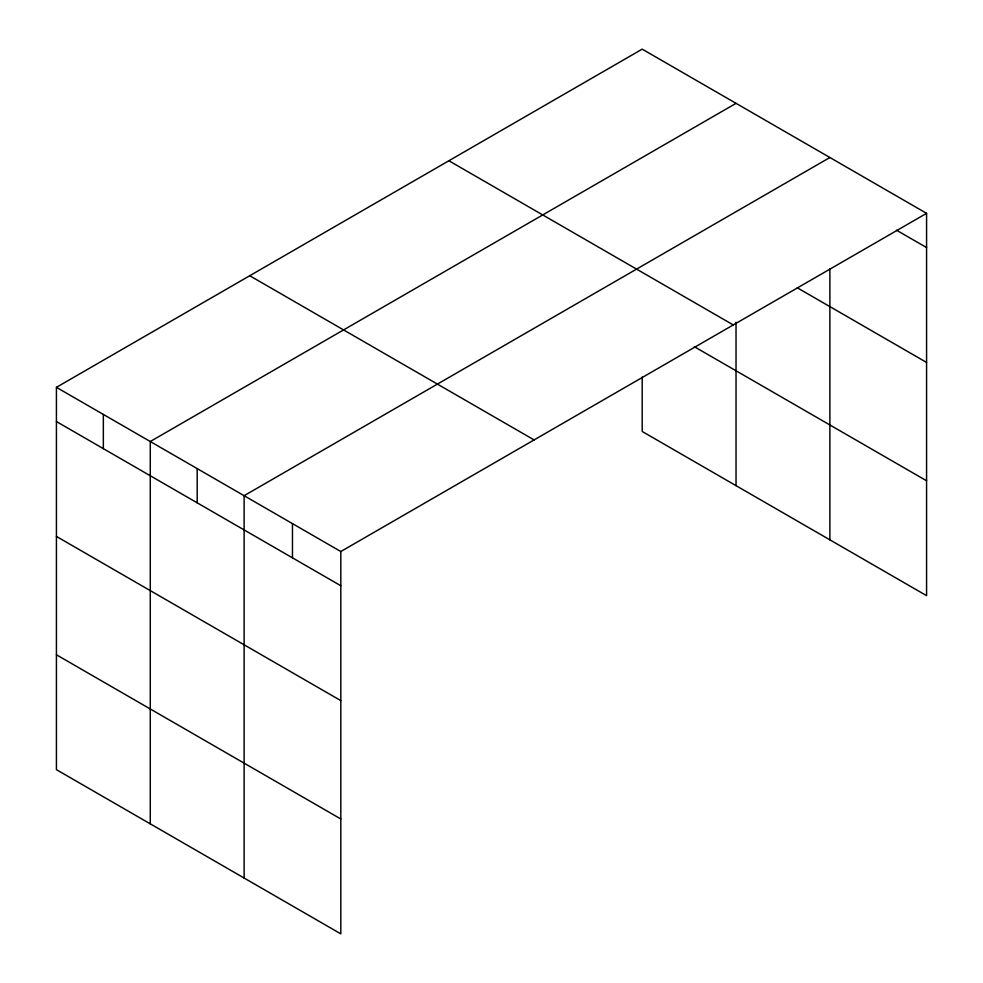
<?xml version="1.0" encoding="UTF-8"?>
<svg xmlns="http://www.w3.org/2000/svg" width="983" height="983" viewBox="0 0 983 983"><rect width="100%" height="100%" fill="white"/><g stroke="black" fill="none" stroke-linecap="round" stroke-linejoin="round"><path stroke-width="1.47" d="M56.424 387.339L340.806 551.524L340.806 933.85L56.424 769.664L56.424 387.339L642.194 49.15L926.576 213.336L926.576 595.661L642.194 431.476L642.194 377.054M736.034 103.338L150.276 441.514L150.276 823.84M829.885 157.513L244.116 495.702L244.116 878.028M340.806 551.524L926.576 213.336M896.521 230.206L926.576 247.556M797.299 287.798L926.576 362.432M448.887 160.757L733.269 324.943M694.33 346.704L926.576 480.785M249.731 275.731L534.113 439.929M56.424 421.56L340.806 585.745M56.424 536.435L340.806 700.621M56.424 654.789L340.806 818.974M829.885 268.826L829.885 539.839M736.034 322.227L736.034 485.651M292.467 523.62L292.467 557.828M197.19 468.608L197.19 502.829M103.35 414.433L103.35 448.653"/></g></svg>
